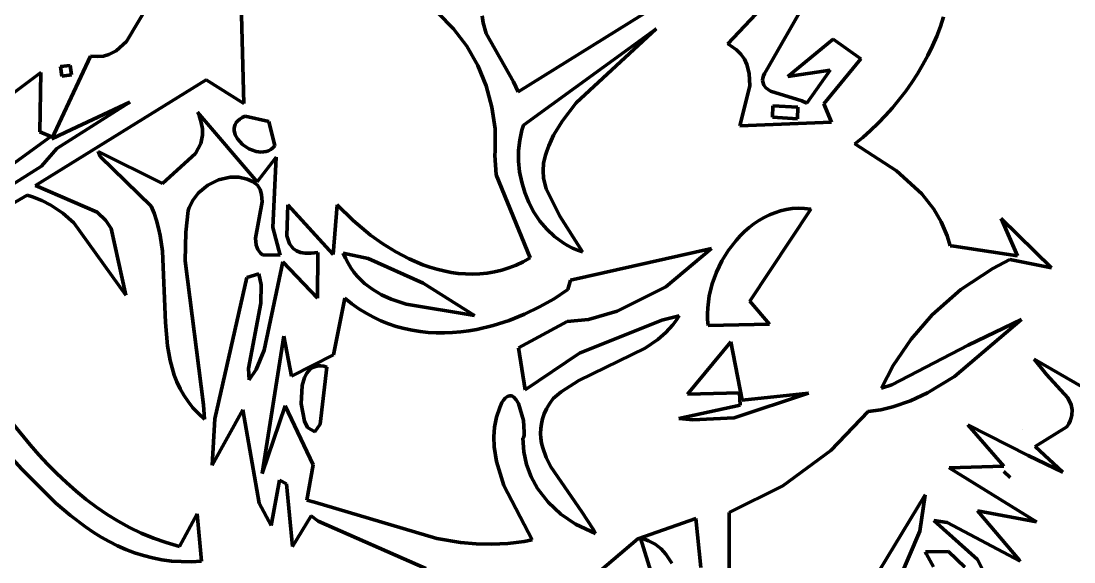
# Model space of a CAD drawing. Header units: millimetres. Extents: x 0 to 9.3, y 0 to 12.
# Drawn here: x 6.835 to 7.803, y 3.858 to 4.356 of the extents above; entities that cross this region are included whole.
import ezdxf

# ---------------------------------------------------------------- set-up
doc = ezdxf.new("R2010")
doc.units = ezdxf.units.MM
doc.layers.add('color#010101ff', color=7, linetype='CONTINUOUS', lineweight=100)
doc.layers.add('color#ffffffff', color=7, linetype='CONTINUOUS', lineweight=100)

msp = doc.modelspace()

# ---------------------------------------------------------------- linework, layer by layer
at = {"layer": 'color#010101ff'}
for p, q in [((6.93147, 4.337), (6.95235, 4.3719)), ((7.52009, 4.30987), (7.5566, 4.37372)), ((7.03735, 4.36132), (7.03956, 4.27986)), ((7.23253, 4.34878), (7.21822, 4.36328)), ((7.25897, 4.36064), (7.25969, 4.35403)), ((7.29206, 4.29063), (7.41692, 4.36825)), ((7.51591, 4.36776), (7.48482, 4.33478)), ((7.68352, 4.35981), (7.68053, 4.35073)), ((7.25969, 4.35403), (7.26252, 4.34424)), ((7.68053, 4.35073), (7.67712, 4.34177)), ((7.24475, 4.33259), (7.23253, 4.34878)), ((7.26252, 4.34424), (7.2877, 4.29998)), ((7.41891, 4.34857), (7.29692, 4.26004)), ((7.3455, 4.28055), (7.41891, 4.34857)), ((7.67712, 4.34177), (7.67329, 4.33294)), ((6.92219, 4.32838), (6.93147, 4.337)), ((7.25479, 4.31499), (7.24475, 4.33259)), ((7.48482, 4.33478), (7.48775, 4.33314)), ((7.48775, 4.33314), (7.49283, 4.32945)), ((7.58189, 4.33919), (7.54018, 4.3049)), ((7.60745, 4.32107), (7.58189, 4.33919)), ((7.67329, 4.33294), (7.66907, 4.32425)), ((6.86286, 4.2475), (6.8984, 4.32349)), ((6.8984, 4.32349), (6.90467, 4.32308)), ((6.90467, 4.32308), (6.91033, 4.3236)), ((6.91033, 4.3236), (6.91544, 4.32496)), ((6.91544, 4.32496), (6.92219, 4.32838)), ((7.49283, 4.32945), (7.49694, 4.32527)), ((7.49694, 4.32527), (7.50014, 4.32066)), ((7.57337, 4.27971), (7.60745, 4.32107)), ((7.66907, 4.32425), (7.66447, 4.31572)), ((6.87099, 4.31392), (6.87983, 4.31506)), ((6.8721, 4.3051), (6.87099, 4.31392)), ((6.87983, 4.31506), (6.88095, 4.30621)), ((7.26254, 4.29627), (7.25479, 4.31499)), ((7.50014, 4.32066), (7.5025, 4.31568)), ((7.5025, 4.31568), (7.50464, 4.30766)), ((7.66447, 4.31572), (7.65951, 4.30737)), ((6.81844, 4.28273), (6.85269, 4.30854)), ((7.00486, 4.30163), (6.84791, 4.20454)), ((6.85269, 4.30854), (6.85192, 4.25383)), ((6.88095, 4.30621), (6.8721, 4.3051)), ((7.03956, 4.27986), (7.00486, 4.30163)), ((7.50464, 4.30766), (7.50523, 4.29625)), ((7.51698, 4.30149), (7.51725, 4.30334)), ((7.51725, 4.30334), (7.51784, 4.30535)), ((7.51784, 4.30535), (7.51878, 4.30752)), ((7.51878, 4.30752), (7.52009, 4.30987)), ((7.54018, 4.3049), (7.57915, 4.31068)), ((7.57915, 4.31068), (7.55758, 4.28028)), ((7.65951, 4.30737), (7.65421, 4.29921)), ((7.26788, 4.2767), (7.26254, 4.29627)), ((7.2877, 4.29998), (7.29206, 4.29063)), ((7.50523, 4.29625), (7.4959, 4.2593)), ((7.51703, 4.29979), (7.51698, 4.30149)), ((7.51797, 4.2968), (7.51703, 4.29979)), ((7.5199, 4.29428), (7.51797, 4.2968)), ((7.52429, 4.29127), (7.5199, 4.29428)), ((7.65421, 4.29921), (7.64859, 4.29125)), ((7.55311, 4.28252), (7.52429, 4.29127)), ((7.55758, 4.28028), (7.55311, 4.28252)), ((7.64266, 4.28353), (7.63644, 4.27604)), ((7.64859, 4.29125), (7.64266, 4.28353)), ((6.86741, 4.23866), (6.93479, 4.28132)), ((6.93479, 4.28132), (6.88109, 4.25607)), ((7.27071, 4.25658), (7.26788, 4.2767)), ((7.33268, 4.26416), (7.3455, 4.28055)), ((7.52593, 4.26738), (7.52621, 4.2778)), ((7.52621, 4.2778), (7.54927, 4.27645)), ((7.54927, 4.27645), (7.54902, 4.2659)), ((7.58028, 4.26273), (7.57337, 4.27971)), ((7.63644, 4.27604), (7.62996, 4.26881)), ((6.99683, 4.27207), (7.05172, 4.20776)), ((6.99833, 4.26877), (6.99683, 4.27207)), ((7.00044, 4.26247), (6.99833, 4.26877)), ((7.0326, 4.26247), (7.03401, 4.26413)), ((7.03401, 4.26413), (7.03584, 4.26568)), ((7.03584, 4.26568), (7.03812, 4.2671)), ((7.03812, 4.2671), (7.04085, 4.26836)), ((7.04085, 4.26836), (7.0627, 4.26326)), ((7.0627, 4.26326), (7.06799, 4.24093)), ((7.32465, 4.2507), (7.33268, 4.26416)), ((7.54902, 4.2659), (7.52593, 4.26738)), ((7.62996, 4.26881), (7.62322, 4.26185)), ((6.85192, 4.25383), (6.86198, 4.24957)), ((6.88109, 4.25607), (6.86286, 4.2475)), ((7.00146, 4.25654), (7.00044, 4.26247)), ((7.00149, 4.25096), (7.00146, 4.25654)), ((7.03066, 4.257), (7.03095, 4.25888)), ((7.0307, 4.25507), (7.03066, 4.257)), ((7.03168, 4.2512), (7.0307, 4.25507)), ((7.03095, 4.25888), (7.03159, 4.26071)), ((7.03159, 4.26071), (7.0326, 4.26247)), ((7.27091, 4.23618), (7.27071, 4.25658)), ((7.2955, 4.25556), (7.29345, 4.2463)), ((7.29692, 4.26004), (7.2955, 4.25556)), ((7.4959, 4.2593), (7.58028, 4.26273)), ((7.61625, 4.25517), (7.60906, 4.24881)), ((7.62322, 4.26185), (7.61625, 4.25517)), ((6.86198, 4.24957), (6.79272, 4.19936)), ((6.99989, 4.2432), (7.00149, 4.25096)), ((7.03371, 4.24741), (7.03168, 4.2512)), ((7.03833, 4.24225), (7.03371, 4.24741)), ((7.29345, 4.2463), (7.29243, 4.23674)), ((7.32023, 4.24106), (7.32465, 4.2507)), ((7.60906, 4.24881), (7.60167, 4.24276)), ((6.85338, 4.22245), (6.86741, 4.23866)), ((6.90745, 4.23124), (6.90553, 4.23592)), ((6.90553, 4.23592), (6.96463, 4.20646)), ((6.96463, 4.20646), (6.9952, 4.23389)), ((6.9952, 4.23389), (6.99989, 4.2432)), ((7.0443, 4.23816), (7.03833, 4.24225)), ((7.05102, 4.23568), (7.0443, 4.23816)), ((7.05562, 4.23518), (7.05102, 4.23568)), ((7.0601, 4.23579), (7.05562, 4.23518)), ((7.06224, 4.23655), (7.0601, 4.23579)), ((7.06428, 4.23765), (7.06224, 4.23655)), ((7.06621, 4.2391), (7.06428, 4.23765)), ((7.06799, 4.24093), (7.06621, 4.2391)), ((7.27066, 4.23246), (7.27091, 4.23618)), ((7.29243, 4.23674), (7.29241, 4.22702)), ((7.31705, 4.23234), (7.31832, 4.23601)), ((7.31832, 4.23601), (7.32023, 4.24106)), ((7.60167, 4.24276), (7.64021, 4.21815)), ((6.95438, 4.18554), (6.90745, 4.23124)), ((7.05172, 4.20776), (7.06919, 4.2306)), ((7.06919, 4.2306), (7.0662, 4.16576)), ((7.27175, 4.2144), (7.27066, 4.23246)), ((7.29241, 4.22702), (7.29338, 4.21724)), ((7.31493, 4.21816), (7.31543, 4.22515)), ((7.31543, 4.22515), (7.31705, 4.23234)), ((6.73706, 4.14885), (6.85338, 4.22245)), ((7.29338, 4.21724), (7.29529, 4.20753)), ((7.31542, 4.21136), (7.31493, 4.21816)), ((7.64021, 4.21815), (7.66355, 4.19693)), ((7.00634, 4.20494), (6.99785, 4.19788)), ((7.01624, 4.2099), (7.00634, 4.20494)), ((7.02686, 4.21235), (7.01624, 4.2099)), ((7.03489, 4.21229), (7.02686, 4.21235)), ((7.04264, 4.21043), (7.03489, 4.21229)), ((7.04752, 4.20811), (7.04264, 4.21043)), ((7.05206, 4.20485), (7.04752, 4.20811)), ((7.0545, 4.20076), (7.05206, 4.20485)), ((7.30317, 4.1379), (7.27175, 4.2144)), ((7.29529, 4.20753), (7.29814, 4.19802)), ((7.31776, 4.20145), (7.31542, 4.21136)), ((6.84027, 4.19558), (6.64614, 4.08324)), ((6.84497, 4.19418), (6.84027, 4.19558)), ((6.84791, 4.20454), (6.9045, 4.17994)), ((6.99785, 4.19788), (6.99282, 4.19144)), ((7.0559, 4.19641), (7.0545, 4.20076)), ((7.05644, 4.18949), (7.0559, 4.19641)), ((7.29814, 4.19802), (7.30189, 4.18881)), ((7.33041, 4.17638), (7.31776, 4.20145)), ((7.66355, 4.19693), (7.67454, 4.18281)), ((6.85383, 4.19076), (6.84497, 4.19418)), ((6.862, 4.18657), (6.85383, 4.19076)), ((6.87312, 4.17901), (6.862, 4.18657)), ((6.95704, 4.17896), (6.95438, 4.18554)), ((6.99282, 4.19144), (6.98926, 4.18422)), ((7.05043, 4.156), (7.05644, 4.18949)), ((7.07926, 4.15826), (7.08014, 4.18671)), ((7.08014, 4.18671), (7.12176, 4.14115)), ((7.12176, 4.14115), (7.12549, 4.18662)), ((7.12549, 4.18662), (7.14005, 4.17227)), ((7.30189, 4.18881), (7.30652, 4.18005)), ((6.88308, 4.17016), (6.87312, 4.17901)), ((6.9045, 4.17994), (6.91252, 4.17227)), ((6.95927, 4.17224), (6.95704, 4.17896)), ((6.98846, 4.18166), (6.98616, 4.16169)), ((6.98926, 4.18422), (6.98846, 4.18166)), ((7.30652, 4.18005), (7.31199, 4.17184)), ((7.35125, 4.14338), (7.33041, 4.17638)), ((7.50504, 4.09811), (7.5612, 4.18289)), ((7.52316, 4.17747), (7.51825, 4.17506)), ((7.52823, 4.17952), (7.52316, 4.17747)), ((7.53343, 4.18117), (7.52823, 4.17952)), ((7.53876, 4.18242), (7.53343, 4.18117)), ((7.54422, 4.18323), (7.53876, 4.18242)), ((7.54978, 4.1836), (7.54422, 4.18323)), ((7.55545, 4.18349), (7.54978, 4.1836)), ((7.5612, 4.18289), (7.55545, 4.18349)), ((7.67454, 4.18281), (7.68134, 4.1711)), ((6.93107, 4.10382), (6.88308, 4.17016)), ((6.91252, 4.17227), (6.91744, 4.16506)), ((6.96112, 4.16539), (6.95927, 4.17224)), ((7.14005, 4.17227), (7.15607, 4.15893)), ((7.31199, 4.17184), (7.3183, 4.1643)), ((7.50892, 4.16921), (7.50451, 4.16582)), ((7.5135, 4.1723), (7.50892, 4.16921)), ((7.51825, 4.17506), (7.5135, 4.1723)), ((7.68134, 4.1711), (7.68671, 4.15833)), ((7.75136, 4.13975), (7.73654, 4.17404)), ((7.73654, 4.17404), (7.78292, 4.12882)), ((6.91744, 4.16506), (6.93107, 4.10382)), ((6.96262, 4.15843), (6.96112, 4.16539)), ((6.96474, 4.14423), (6.96262, 4.15843)), ((6.98616, 4.16169), (6.98574, 4.13513)), ((7.0662, 4.16576), (7.07301, 4.14049)), ((7.08166, 4.15088), (7.07926, 4.15826)), ((7.15607, 4.15893), (7.16746, 4.15082)), ((7.3183, 4.1643), (7.3254, 4.15757)), ((7.3254, 4.15757), (7.33328, 4.15176)), ((7.49628, 4.15819), (7.49247, 4.154)), ((7.50029, 4.16214), (7.49628, 4.15819)), ((7.50451, 4.16582), (7.50029, 4.16214)), ((7.68671, 4.15833), (7.6894, 4.14919)), ((7.05101, 4.14965), (7.05043, 4.156)), ((7.05246, 4.14579), (7.05101, 4.14965)), ((7.08491, 4.1466), (7.08166, 4.15088)), ((7.08789, 4.14445), (7.08491, 4.1466)), ((7.16746, 4.15082), (7.17933, 4.1435)), ((7.33328, 4.15176), (7.3375, 4.14923)), ((7.3375, 4.14923), (7.3419, 4.14699)), ((7.46984, 4.14666), (7.34016, 4.11736)), ((7.3419, 4.14699), (7.34649, 4.14503)), ((7.42789, 4.1114), (7.46984, 4.14666)), ((7.49247, 4.154), (7.48551, 4.14497)), ((7.6894, 4.14919), (7.69282, 4.14867)), ((7.69282, 4.14867), (7.75136, 4.13975)), ((6.96761, 4.07856), (6.96474, 4.14423)), ((7.05495, 4.14229), (7.05246, 4.14579)), ((7.05664, 4.14068), (7.05495, 4.14229)), ((7.07301, 4.14049), (7.05664, 4.14068)), ((7.09161, 4.14296), (7.08789, 4.14445)), ((7.09612, 4.14218), (7.09161, 4.14296)), ((7.10149, 4.14218), (7.09612, 4.14218)), ((7.10453, 4.14249), (7.10149, 4.14218)), ((7.10781, 4.14302), (7.10453, 4.14249)), ((7.10734, 4.10081), (7.10781, 4.14302)), ((7.13103, 4.14242), (7.1331, 4.13755)), ((7.15387, 4.13746), (7.13103, 4.14242)), ((7.1331, 4.13755), (7.13544, 4.133)), ((7.20453, 4.11477), (7.15387, 4.13746)), ((7.17933, 4.1435), (7.19161, 4.13708)), ((7.19161, 4.13708), (7.20424, 4.13171)), ((7.29666, 4.13433), (7.30317, 4.1379)), ((7.34649, 4.14503), (7.35125, 4.14338)), ((7.48551, 4.14497), (7.47949, 4.13521)), ((6.98574, 4.13513), (7.00245, 4.00287)), ((7.05837, 4.05305), (7.07533, 4.13443)), ((7.07533, 4.13443), (7.10734, 4.10081)), ((7.13544, 4.133), (7.13803, 4.12874)), ((7.13803, 4.12874), (7.14086, 4.12478)), ((7.20424, 4.13171), (7.21066, 4.12946)), ((7.21066, 4.12946), (7.21715, 4.12751)), ((7.21715, 4.12751), (7.22368, 4.1259)), ((7.27687, 4.12667), (7.2835, 4.12873)), ((7.2835, 4.12873), (7.2901, 4.13127)), ((7.2901, 4.13127), (7.29666, 4.13433)), ((7.47949, 4.13521), (7.47451, 4.12488)), ((7.7289, 4.12831), (7.69946, 4.10882)), ((7.74445, 4.13651), (7.7289, 4.12831)), ((7.78292, 4.12882), (7.74445, 4.13651)), ((7.01292, 3.98984), (7.04238, 4.11995)), ((7.04238, 4.11995), (7.05341, 4.12315)), ((7.05341, 4.12315), (7.05546, 4.11307)), ((7.14086, 4.12478), (7.14393, 4.12109)), ((7.14393, 4.12109), (7.1472, 4.11767)), ((7.1472, 4.11767), (7.15068, 4.1145)), ((7.22368, 4.1259), (7.23027, 4.12462)), ((7.23027, 4.12462), (7.23688, 4.12371)), ((7.23688, 4.12371), (7.24353, 4.12316)), ((7.24353, 4.12316), (7.25019, 4.12302)), ((7.25019, 4.12302), (7.25687, 4.12328)), ((7.25687, 4.12328), (7.26354, 4.12396)), ((7.26354, 4.12396), (7.27021, 4.12509)), ((7.27021, 4.12509), (7.27687, 4.12667)), ((7.47451, 4.12488), (7.47062, 4.11415)), ((7.05546, 4.11307), (7.05529, 4.09638)), ((7.15068, 4.1145), (7.1582, 4.10887)), ((7.1582, 4.10887), (7.16636, 4.10411)), ((7.25186, 4.08503), (7.20453, 4.11477)), ((7.33786, 4.10885), (7.32513, 4.10044)), ((7.34016, 4.11736), (7.33786, 4.10885)), ((7.38317, 4.08903), (7.42789, 4.1114)), ((7.47062, 4.11415), (7.46791, 4.10319)), ((7.69946, 4.10882), (7.67289, 4.08548)), ((7.13263, 4.10096), (7.12216, 4.04885)), ((7.13895, 4.09584), (7.13263, 4.10096)), ((7.16636, 4.10411), (7.17507, 4.10014)), ((7.17507, 4.10014), (7.18894, 4.09542)), ((7.32513, 4.10044), (7.31177, 4.09284)), ((7.46791, 4.10319), (7.46702, 4.09766)), ((7.05529, 4.09638), (7.04395, 4.03608)), ((7.14543, 4.0912), (7.13895, 4.09584)), ((7.15207, 4.08703), (7.14543, 4.0912)), ((7.18894, 4.09542), (7.25186, 4.08503)), ((7.31177, 4.09284), (7.29789, 4.08612)), ((7.35668, 4.08142), (7.38317, 4.08903)), ((7.46646, 4.09215), (7.46623, 4.08665)), ((7.46702, 4.09766), (7.46646, 4.09215)), ((7.52321, 4.07713), (7.50504, 4.09811)), ((7.15885, 4.08332), (7.15207, 4.08703)), ((7.16576, 4.08007), (7.15885, 4.08332)), ((7.17278, 4.07725), (7.16576, 4.08007)), ((7.28359, 4.08038), (7.26897, 4.07571)), ((7.29789, 4.08612), (7.28359, 4.08038)), ((7.29246, 4.05517), (7.33718, 4.07959)), ((7.33718, 4.07959), (7.35668, 4.08142)), ((7.42429, 4.08065), (7.34833, 4.05026)), ((7.4402, 4.08473), (7.42429, 4.08065)), ((7.43438, 4.07653), (7.43739, 4.08049)), ((7.43739, 4.08049), (7.4402, 4.08473)), ((7.46623, 4.08665), (7.46634, 4.0812)), ((7.46634, 4.0812), (7.46681, 4.07581)), ((7.67289, 4.08548), (7.65349, 4.06334)), ((7.7553, 4.08119), (7.69348, 4.02885)), ((7.70607, 4.0578), (7.7553, 4.08119)), ((6.96946, 4.05721), (6.96761, 4.07856)), ((7.1799, 4.07486), (7.17278, 4.07725)), ((7.18712, 4.07289), (7.1799, 4.07486)), ((7.19441, 4.07133), (7.18712, 4.07289)), ((7.20177, 4.07016), (7.19441, 4.07133)), ((7.20919, 4.06938), (7.20177, 4.07016)), ((7.21664, 4.06898), (7.20919, 4.06938)), ((7.23163, 4.06924), (7.22413, 4.06893)), ((7.23914, 4.0699), (7.23163, 4.06924)), ((7.24664, 4.07088), (7.23914, 4.0699)), ((7.25412, 4.07218), (7.24664, 4.07088)), ((7.26897, 4.07571), (7.25412, 4.07218)), ((7.42063, 4.06303), (7.42782, 4.06934)), ((7.42782, 4.06934), (7.43438, 4.07653)), ((7.46681, 4.07581), (7.52321, 4.07713)), ((7.07642, 4.06582), (7.05643, 3.93957)), ((7.08341, 4.02906), (7.07642, 4.06582)), ((7.22413, 4.06893), (7.21664, 4.06898)), ((7.40886, 4.0549), (7.42063, 4.06303)), ((7.48759, 4.06087), (7.44772, 4.01268)), ((7.49807, 4.007), (7.48759, 4.06087)), ((7.65349, 4.06334), (7.63705, 4.03898)), ((6.97187, 4.04346), (6.96946, 4.05721)), ((7.05081, 4.03541), (7.05837, 4.05305)), ((7.29847, 4.01671), (7.29246, 4.05517)), ((7.34833, 4.05026), (7.29847, 4.01671)), ((7.3478, 4.02516), (7.40886, 4.0549)), ((7.63584, 4.02113), (7.70607, 4.0578)), ((6.97355, 4.03677), (6.97187, 4.04346)), ((7.12216, 4.04885), (7.08341, 4.02906)), ((7.77817, 4.03063), (7.7669, 4.04465)), ((7.7669, 4.04465), (7.81239, 4.01833)), ((6.97559, 4.03022), (6.97355, 4.03677)), ((7.04395, 4.03608), (7.04443, 4.02583)), ((7.04443, 4.02583), (7.05081, 4.03541)), ((7.09547, 4.02786), (7.09765, 4.03198)), ((7.09765, 4.03198), (7.10046, 4.03526)), ((7.10046, 4.03526), (7.10212, 4.03652)), ((7.10212, 4.03652), (7.10395, 4.03751)), ((7.10395, 4.03751), (7.10596, 4.0382)), ((7.10596, 4.0382), (7.10814, 4.03856)), ((7.10814, 4.03856), (7.11052, 4.03859)), ((7.11585, 4.03751), (7.10969, 3.98502)), ((7.11052, 4.03859), (7.11309, 4.03824)), ((7.11309, 4.03824), (7.11585, 4.03751)), ((7.63705, 4.03898), (7.62632, 4.01804)), ((7.79795, 4.00923), (7.77817, 4.03063)), ((6.97804, 4.02384), (6.97559, 4.03022)), ((6.98094, 4.01762), (6.97804, 4.02384)), ((7.0933, 4.02048), (7.09547, 4.02786)), ((7.33164, 4.01475), (7.3478, 4.02516)), ((7.62632, 4.01804), (7.63584, 4.02113)), ((7.69348, 4.02885), (7.66869, 4.01374)), ((6.98432, 4.01159), (6.98094, 4.01762)), ((6.98822, 4.00576), (6.98432, 4.01159)), ((7.09246, 4.00359), (7.0933, 4.02048)), ((7.2829, 4.01086), (7.28426, 4.01117)), ((7.28426, 4.01117), (7.28557, 4.0111)), ((7.28557, 4.0111), (7.28683, 4.01065)), ((7.32427, 4.00854), (7.33164, 4.01475)), ((7.44772, 4.01268), (7.49566, 4.01396)), ((7.49076, 3.99081), (7.55925, 4.01347)), ((7.49566, 4.01396), (7.49635, 4.00244)), ((7.55925, 4.01347), (7.49807, 4.007)), ((7.66869, 4.01374), (7.65305, 4.00649)), ((6.99269, 4.00015), (6.98822, 4.00576)), ((7.00245, 4.00287), (7.00349, 3.98962)), ((7.05643, 3.93957), (7.07747, 4.00192)), ((7.07747, 4.00192), (7.10325, 3.94776)), ((7.09543, 3.98783), (7.09246, 4.00359)), ((7.27501, 4.00049), (7.27695, 4.005)), ((7.27695, 4.005), (7.27851, 4.00721)), ((7.27851, 4.00721), (7.28002, 4.00891)), ((7.28002, 4.00891), (7.28149, 4.01011)), ((7.28149, 4.01011), (7.2829, 4.01086)), ((7.28683, 4.01065), (7.28802, 4.00988)), ((7.28802, 4.00988), (7.29023, 4.00745)), ((7.29023, 4.00745), (7.29218, 4.00407)), ((7.29218, 4.00407), (7.29678, 3.98833)), ((7.31818, 3.9992), (7.32092, 4.00385)), ((7.32092, 4.00385), (7.32427, 4.00854)), ((7.49635, 4.00244), (7.43979, 3.99035)), ((7.65305, 4.00649), (7.63679, 4.00095)), ((7.80086, 4.00278), (7.79795, 4.00923)), ((7.80168, 3.9982), (7.80086, 4.00278)), ((6.99777, 3.99476), (6.99269, 4.00015)), ((7.00349, 3.98962), (6.99777, 3.99476)), ((7.03851, 3.99805), (7.01043, 3.94738)), ((7.05366, 3.91229), (7.03851, 3.99805)), ((7.27209, 3.99145), (7.27501, 4.00049)), ((7.31442, 3.98999), (7.31603, 3.99458)), ((7.31603, 3.99458), (7.31818, 3.9992)), ((7.61411, 3.99668), (7.57981, 3.96081)), ((7.62559, 3.99833), (7.61411, 3.99668)), ((7.63679, 4.00095), (7.62559, 3.99833)), ((7.80083, 3.99079), (7.80142, 3.99334)), ((7.80142, 3.99334), (7.80168, 3.9982)), ((6.83528, 3.94358), (6.79422, 3.989)), ((6.82763, 3.98472), (6.84305, 3.96593)), ((7.01043, 3.94738), (7.01292, 3.98984)), ((7.09803, 3.98188), (7.09543, 3.98783)), ((7.10969, 3.98502), (7.10502, 3.97811)), ((7.26965, 3.9733), (7.27033, 3.98238)), ((7.27033, 3.98238), (7.27209, 3.99145)), ((7.29678, 3.98833), (7.29768, 3.97776)), ((7.31275, 3.98093), (7.31334, 3.98545)), ((7.31334, 3.98545), (7.31442, 3.98999)), ((7.43979, 3.99035), (7.45265, 3.98895)), ((7.45265, 3.98895), (7.49076, 3.99081)), ((7.73894, 3.94625), (7.70569, 3.98443)), ((7.70569, 3.98443), (7.76128, 3.95617)), ((7.76786, 3.96441), (7.797, 3.98264)), ((7.797, 3.98264), (7.79864, 3.98545)), ((7.79864, 3.98545), (7.79991, 3.98816)), ((7.79991, 3.98816), (7.80083, 3.99079)), ((7.10502, 3.97811), (7.09803, 3.98188)), ((7.26995, 3.96424), (7.26965, 3.9733)), ((7.29679, 3.97271), (7.29633, 3.97219)), ((7.29743, 3.97471), (7.29679, 3.97271)), ((7.29768, 3.97776), (7.29743, 3.97471)), ((7.31261, 3.97645), (7.31275, 3.98093)), ((7.31291, 3.97199), (7.31261, 3.97645)), ((7.75633, 3.97978), (7.75633, 3.97978)), ((6.84305, 3.96593), (6.85104, 3.95685)), ((7.272, 3.95072), (7.26995, 3.96424)), ((7.29633, 3.97219), (7.29714, 3.95969)), ((7.3136, 3.96757), (7.31291, 3.97199)), ((7.31466, 3.96318), (7.3136, 3.96757)), ((7.31775, 3.95449), (7.31466, 3.96318)), ((7.7933, 3.94091), (7.76786, 3.96441)), ((6.85104, 3.95685), (6.85922, 3.94803)), ((7.29714, 3.95969), (7.29974, 3.94777)), ((7.32194, 3.94591), (7.31775, 3.95449)), ((7.57981, 3.96081), (7.5357, 3.92817)), ((7.76128, 3.95617), (7.7933, 3.94091)), ((6.86668, 3.91234), (6.83528, 3.94358)), ((6.85922, 3.94803), (6.86763, 3.93949)), ((7.10325, 3.94776), (7.09757, 3.91524)), ((7.27891, 3.92853), (7.272, 3.95072)), ((7.29974, 3.94777), (7.30399, 3.9365)), ((7.35064, 3.90447), (7.32194, 3.94591)), ((7.68863, 3.94479), (7.73894, 3.94625)), ((7.76896, 3.89508), (7.68863, 3.94479)), ((6.86763, 3.93949), (6.87629, 3.93126)), ((7.30399, 3.9365), (7.30974, 3.92599)), ((7.73886, 3.94154), (7.74486, 3.93584)), ((7.74486, 3.93584), (7.73886, 3.94154)), ((6.87629, 3.93126), (6.8852, 3.92338)), ((7.0724, 3.93344), (7.06473, 3.89195)), ((7.07896, 3.93021), (7.0724, 3.93344)), ((7.08439, 3.8725), (7.07896, 3.93021)), ((7.30497, 3.87868), (7.27891, 3.92853)), ((7.30974, 3.92599), (7.31947, 3.91326)), ((7.5357, 3.92817), (7.48622, 3.9039)), ((6.8852, 3.92338), (6.8944, 3.91586)), ((6.8944, 3.91586), (6.9039, 3.90875)), ((7.09757, 3.91524), (7.10459, 3.91329)), ((7.62421, 3.85007), (7.66659, 3.91988)), ((7.66659, 3.91988), (7.66156, 3.88651)), ((6.87999, 3.90095), (6.86668, 3.91234)), ((6.9039, 3.90875), (6.91371, 3.90207)), ((7.06473, 3.89195), (7.05366, 3.91229)), ((7.10459, 3.91329), (7.21729, 3.87993)), ((7.31947, 3.91326), (7.33123, 3.90222)), ((7.36114, 3.88846), (7.35064, 3.90447)), ((7.75295, 3.8603), (7.71453, 3.90533)), ((7.71453, 3.90533), (7.76896, 3.89508)), ((6.89381, 3.89049), (6.87999, 3.90095)), ((6.91371, 3.90207), (6.92387, 3.89585)), ((6.92387, 3.89585), (6.93438, 3.89011)), ((6.98036, 3.87265), (6.99661, 3.90263)), ((6.99661, 3.90263), (7.00062, 3.85902)), ((7.10145, 3.90077), (7.08439, 3.8725)), ((7.10795, 3.89592), (7.10145, 3.90077)), ((7.20699, 3.8524), (7.10795, 3.89592)), ((7.33123, 3.90222), (7.34467, 3.89304)), ((7.45558, 3.89823), (7.40214, 3.87965)), ((7.45999, 3.85328), (7.45558, 3.89823)), ((7.48622, 3.9039), (7.48604, 3.83769)), ((7.71461, 3.86043), (7.67446, 3.89633)), ((7.67446, 3.89633), (7.68675, 3.8945)), ((6.90094, 3.88567), (6.89381, 3.89049)), ((6.90821, 3.88116), (6.90094, 3.88567)), ((6.93438, 3.89011), (6.94526, 3.88489)), ((7.34467, 3.89304), (7.36329, 3.8845)), ((7.36329, 3.8845), (7.36114, 3.88846)), ((7.66156, 3.88651), (7.6429, 3.84291)), ((7.68675, 3.8945), (7.75401, 3.85907)), ((6.91565, 3.87698), (6.90821, 3.88116)), ((6.92326, 3.87316), (6.91565, 3.87698)), ((6.94526, 3.88489), (6.95654, 3.88023)), ((6.95654, 3.88023), (6.96823, 3.87613)), ((6.96823, 3.87613), (6.98036, 3.87265)), ((7.21729, 3.87993), (7.23882, 3.87631)), ((7.23882, 3.87631), (7.2533, 3.87493)), ((7.28261, 3.87524), (7.29003, 3.87606)), ((7.29003, 3.87606), (7.29748, 3.87719)), ((7.29748, 3.87719), (7.30497, 3.87868)), ((7.40214, 3.87965), (7.3574, 3.84151)), ((7.42778, 3.8049), (7.4045, 3.88025)), ((7.4045, 3.88025), (7.40832, 3.87917)), ((7.40832, 3.87917), (7.41186, 3.87785)), ((7.41186, 3.87785), (7.41513, 3.8763)), ((7.41513, 3.8763), (7.41814, 3.87453)), ((6.93105, 3.86972), (6.92326, 3.87316)), ((6.93901, 3.86669), (6.93105, 3.86972)), ((6.94718, 3.8641), (6.93901, 3.86669)), ((7.2533, 3.87493), (7.26789, 3.87453)), ((7.26789, 3.87453), (7.28261, 3.87524)), ((7.41814, 3.87453), (7.42347, 3.8704)), ((7.42347, 3.8704), (7.42797, 3.86554)), ((7.66697, 3.86751), (7.68812, 3.86796)), ((7.66776, 3.86538), (7.66697, 3.86751)), ((7.68812, 3.86796), (7.70309, 3.85346)), ((6.95554, 3.86196), (6.94718, 3.8641)), ((6.96411, 3.8603), (6.95554, 3.86196)), ((6.97289, 3.85916), (6.96411, 3.8603)), ((6.9819, 3.85855), (6.97289, 3.85916)), ((6.99114, 3.85849), (6.9819, 3.85855)), ((7.00062, 3.85902), (6.99114, 3.85849)), ((7.42797, 3.86554), (7.43342, 3.85716)), ((7.67419, 3.85373), (7.66776, 3.86538)), ((7.71995, 3.85016), (7.71461, 3.86043)), ((7.75401, 3.85907), (7.75295, 3.8603))]:
    msp.add_line(p, q, dxfattribs=at)
at = {"layer": 'color#ffffffff'}
for p, q in [((6.95235, 4.3719), (6.93147, 4.337)), ((7.5566, 4.37372), (7.52009, 4.30987)), ((7.03956, 4.27986), (7.03735, 4.36132)), ((7.21822, 4.36328), (7.23253, 4.34878)), ((7.25969, 4.35403), (7.25897, 4.36064)), ((7.41692, 4.36825), (7.29206, 4.29063)), ((7.48482, 4.33478), (7.51591, 4.36776)), ((7.68053, 4.35073), (7.68352, 4.35981)), ((7.26252, 4.34424), (7.25969, 4.35403)), ((7.67712, 4.34177), (7.68053, 4.35073)), ((7.23253, 4.34878), (7.24475, 4.33259)), ((7.2877, 4.29998), (7.26252, 4.34424)), ((7.29692, 4.26004), (7.41891, 4.34857)), ((7.41891, 4.34857), (7.3455, 4.28055)), ((7.67329, 4.33294), (7.67712, 4.34177)), ((6.93147, 4.337), (6.92219, 4.32838)), ((7.24475, 4.33259), (7.25479, 4.31499)), ((7.48775, 4.33314), (7.48482, 4.33478)), ((7.49283, 4.32945), (7.48775, 4.33314)), ((7.54018, 4.3049), (7.58189, 4.33919)), ((7.58189, 4.33919), (7.60745, 4.32107)), ((7.66907, 4.32425), (7.67329, 4.33294)), ((6.8984, 4.32349), (6.86286, 4.2475)), ((6.90467, 4.32308), (6.8984, 4.32349)), ((6.91033, 4.3236), (6.90467, 4.32308)), ((6.91544, 4.32496), (6.91033, 4.3236)), ((6.92219, 4.32838), (6.91544, 4.32496)), ((7.49694, 4.32527), (7.49283, 4.32945)), ((7.50014, 4.32066), (7.49694, 4.32527)), ((7.60745, 4.32107), (7.57337, 4.27971)), ((7.66447, 4.31572), (7.66907, 4.32425)), ((6.87983, 4.31506), (6.87099, 4.31392)), ((6.87099, 4.31392), (6.8721, 4.3051)), ((6.88095, 4.30621), (6.87983, 4.31506)), ((7.25479, 4.31499), (7.26254, 4.29627)), ((7.5025, 4.31568), (7.50014, 4.32066)), ((7.50464, 4.30766), (7.5025, 4.31568)), ((7.65951, 4.30737), (7.66447, 4.31572)), ((6.85269, 4.30854), (6.81844, 4.28273)), ((6.84791, 4.20454), (7.00486, 4.30163)), ((6.85192, 4.25383), (6.85269, 4.30854)), ((6.8721, 4.3051), (6.88095, 4.30621)), ((7.00486, 4.30163), (7.03956, 4.27986)), ((7.50523, 4.29625), (7.50464, 4.30766)), ((7.51725, 4.30334), (7.51698, 4.30149)), ((7.51784, 4.30535), (7.51725, 4.30334)), ((7.51878, 4.30752), (7.51784, 4.30535)), ((7.52009, 4.30987), (7.51878, 4.30752)), ((7.57915, 4.31068), (7.54018, 4.3049)), ((7.55758, 4.28028), (7.57915, 4.31068)), ((7.65421, 4.29921), (7.65951, 4.30737)), ((7.26254, 4.29627), (7.26788, 4.2767)), ((7.29206, 4.29063), (7.2877, 4.29998)), ((7.4959, 4.2593), (7.50523, 4.29625)), ((7.51698, 4.30149), (7.51703, 4.29979)), ((7.51703, 4.29979), (7.51797, 4.2968)), ((7.51797, 4.2968), (7.5199, 4.29428)), ((7.5199, 4.29428), (7.52429, 4.29127)), ((7.64859, 4.29125), (7.65421, 4.29921)), ((7.52429, 4.29127), (7.55311, 4.28252)), ((7.55311, 4.28252), (7.55758, 4.28028)), ((7.63644, 4.27604), (7.64266, 4.28353)), ((7.64266, 4.28353), (7.64859, 4.29125)), ((6.93479, 4.28132), (6.86741, 4.23866)), ((6.88109, 4.25607), (6.93479, 4.28132)), ((7.26788, 4.2767), (7.27071, 4.25658)), ((7.3455, 4.28055), (7.33268, 4.26416)), ((7.52621, 4.2778), (7.52593, 4.26738)), ((7.54927, 4.27645), (7.52621, 4.2778)), ((7.54902, 4.2659), (7.54927, 4.27645)), ((7.57337, 4.27971), (7.58028, 4.26273)), ((7.62996, 4.26881), (7.63644, 4.27604)), ((6.99683, 4.27207), (6.99833, 4.26877)), ((7.05172, 4.20776), (6.99683, 4.27207)), ((6.99833, 4.26877), (7.00044, 4.26247)), ((7.03401, 4.26413), (7.0326, 4.26247)), ((7.03584, 4.26568), (7.03401, 4.26413)), ((7.03812, 4.2671), (7.03584, 4.26568)), ((7.04085, 4.26836), (7.03812, 4.2671)), ((7.0627, 4.26326), (7.04085, 4.26836)), ((7.06799, 4.24093), (7.0627, 4.26326)), ((7.33268, 4.26416), (7.32465, 4.2507)), ((7.52593, 4.26738), (7.54902, 4.2659)), ((7.62322, 4.26185), (7.62996, 4.26881)), ((6.86198, 4.24957), (6.85192, 4.25383)), ((6.86286, 4.2475), (6.88109, 4.25607)), ((7.00044, 4.26247), (7.00146, 4.25654)), ((7.00146, 4.25654), (7.00149, 4.25096)), ((7.03095, 4.25888), (7.03066, 4.257)), ((7.03066, 4.257), (7.0307, 4.25507)), ((7.0307, 4.25507), (7.03168, 4.2512)), ((7.03159, 4.26071), (7.03095, 4.25888)), ((7.0326, 4.26247), (7.03159, 4.26071)), ((7.27071, 4.25658), (7.27091, 4.23618)), ((7.29345, 4.2463), (7.2955, 4.25556)), ((7.2955, 4.25556), (7.29692, 4.26004)), ((7.58028, 4.26273), (7.4959, 4.2593)), ((7.60906, 4.24881), (7.61625, 4.25517)), ((7.61625, 4.25517), (7.62322, 4.26185)), ((6.79272, 4.19936), (6.86198, 4.24957)), ((7.00149, 4.25096), (6.99989, 4.2432)), ((7.03168, 4.2512), (7.03371, 4.24741)), ((7.03371, 4.24741), (7.03833, 4.24225)), ((7.29243, 4.23674), (7.29345, 4.2463)), ((7.32465, 4.2507), (7.32023, 4.24106)), ((7.60167, 4.24276), (7.60906, 4.24881)), ((6.86741, 4.23866), (6.85338, 4.22245)), ((6.96463, 4.20646), (6.90553, 4.23592)), ((6.90553, 4.23592), (6.90745, 4.23124)), ((6.9952, 4.23389), (6.96463, 4.20646)), ((6.99989, 4.2432), (6.9952, 4.23389)), ((7.03833, 4.24225), (7.0443, 4.23816)), ((7.0443, 4.23816), (7.05102, 4.23568)), ((7.05102, 4.23568), (7.05562, 4.23518)), ((7.05562, 4.23518), (7.0601, 4.23579)), ((7.0601, 4.23579), (7.06224, 4.23655)), ((7.06224, 4.23655), (7.06428, 4.23765)), ((7.06428, 4.23765), (7.06621, 4.2391)), ((7.06621, 4.2391), (7.06799, 4.24093)), ((7.27091, 4.23618), (7.27066, 4.23246)), ((7.29241, 4.22702), (7.29243, 4.23674)), ((7.31832, 4.23601), (7.31705, 4.23234)), ((7.32023, 4.24106), (7.31832, 4.23601)), ((7.64021, 4.21815), (7.60167, 4.24276)), ((6.90745, 4.23124), (6.95438, 4.18554)), ((7.06919, 4.2306), (7.05172, 4.20776)), ((7.0662, 4.16576), (7.06919, 4.2306)), ((7.27066, 4.23246), (7.27175, 4.2144)), ((7.29338, 4.21724), (7.29241, 4.22702)), ((7.31543, 4.22515), (7.31493, 4.21816)), ((7.31705, 4.23234), (7.31543, 4.22515)), ((6.85338, 4.22245), (6.73706, 4.14885)), ((7.29529, 4.20753), (7.29338, 4.21724)), ((7.31493, 4.21816), (7.31542, 4.21136)), ((7.66355, 4.19693), (7.64021, 4.21815)), ((6.99785, 4.19788), (7.00634, 4.20494)), ((7.00634, 4.20494), (7.01624, 4.2099)), ((7.01624, 4.2099), (7.02686, 4.21235)), ((7.02686, 4.21235), (7.03489, 4.21229)), ((7.03489, 4.21229), (7.04264, 4.21043)), ((7.04264, 4.21043), (7.04752, 4.20811)), ((7.04752, 4.20811), (7.05206, 4.20485)), ((7.05206, 4.20485), (7.0545, 4.20076)), ((7.27175, 4.2144), (7.30317, 4.1379)), ((7.29814, 4.19802), (7.29529, 4.20753)), ((7.31542, 4.21136), (7.31776, 4.20145)), ((6.64614, 4.08324), (6.84027, 4.19558)), ((6.84027, 4.19558), (6.84497, 4.19418)), ((6.9045, 4.17994), (6.84791, 4.20454)), ((6.99282, 4.19144), (6.99785, 4.19788)), ((7.0545, 4.20076), (7.0559, 4.19641)), ((7.0559, 4.19641), (7.05644, 4.18949)), ((7.30189, 4.18881), (7.29814, 4.19802)), ((7.31776, 4.20145), (7.33041, 4.17638)), ((7.67454, 4.18281), (7.66355, 4.19693)), ((6.84497, 4.19418), (6.85383, 4.19076)), ((6.85383, 4.19076), (6.862, 4.18657)), ((6.862, 4.18657), (6.87312, 4.17901)), ((6.95438, 4.18554), (6.95704, 4.17896)), ((6.98926, 4.18422), (6.99282, 4.19144)), ((7.05644, 4.18949), (7.05043, 4.156)), ((7.08014, 4.18671), (7.07926, 4.15826)), ((7.12176, 4.14115), (7.08014, 4.18671)), ((7.12549, 4.18662), (7.12176, 4.14115)), ((7.14005, 4.17227), (7.12549, 4.18662)), ((7.30652, 4.18005), (7.30189, 4.18881)), ((6.87312, 4.17901), (6.88308, 4.17016)), ((6.91252, 4.17227), (6.9045, 4.17994)), ((6.95704, 4.17896), (6.95927, 4.17224)), ((6.98616, 4.16169), (6.98846, 4.18166)), ((6.98846, 4.18166), (6.98926, 4.18422)), ((7.31199, 4.17184), (7.30652, 4.18005)), ((7.33041, 4.17638), (7.35125, 4.14338)), ((7.5612, 4.18289), (7.50504, 4.09811)), ((7.51825, 4.17506), (7.52316, 4.17747)), ((7.52316, 4.17747), (7.52823, 4.17952)), ((7.52823, 4.17952), (7.53343, 4.18117)), ((7.53343, 4.18117), (7.53876, 4.18242)), ((7.53876, 4.18242), (7.54422, 4.18323)), ((7.54422, 4.18323), (7.54978, 4.1836)), ((7.54978, 4.1836), (7.55545, 4.18349)), ((7.55545, 4.18349), (7.5612, 4.18289)), ((7.68134, 4.1711), (7.67454, 4.18281)), ((6.88308, 4.17016), (6.93107, 4.10382)), ((6.91744, 4.16506), (6.91252, 4.17227)), ((6.95927, 4.17224), (6.96112, 4.16539)), ((7.15607, 4.15893), (7.14005, 4.17227)), ((7.3183, 4.1643), (7.31199, 4.17184)), ((7.50451, 4.16582), (7.50892, 4.16921)), ((7.50892, 4.16921), (7.5135, 4.1723)), ((7.5135, 4.1723), (7.51825, 4.17506)), ((7.68671, 4.15833), (7.68134, 4.1711)), ((7.78292, 4.12882), (7.73654, 4.17404)), ((7.73654, 4.17404), (7.75136, 4.13975)), ((6.93107, 4.10382), (6.91744, 4.16506)), ((6.96112, 4.16539), (6.96262, 4.15843)), ((6.96262, 4.15843), (6.96474, 4.14423)), ((6.98574, 4.13513), (6.98616, 4.16169)), ((7.07301, 4.14049), (7.0662, 4.16576)), ((7.07926, 4.15826), (7.08166, 4.15088)), ((7.16746, 4.15082), (7.15607, 4.15893)), ((7.3254, 4.15757), (7.3183, 4.1643)), ((7.33328, 4.15176), (7.3254, 4.15757)), ((7.49247, 4.154), (7.49628, 4.15819)), ((7.49628, 4.15819), (7.50029, 4.16214)), ((7.50029, 4.16214), (7.50451, 4.16582)), ((7.6894, 4.14919), (7.68671, 4.15833)), ((7.05043, 4.156), (7.05101, 4.14965)), ((7.05101, 4.14965), (7.05246, 4.14579)), ((7.08166, 4.15088), (7.08491, 4.1466)), ((7.08491, 4.1466), (7.08789, 4.14445)), ((7.17933, 4.1435), (7.16746, 4.15082)), ((7.3375, 4.14923), (7.33328, 4.15176)), ((7.3419, 4.14699), (7.3375, 4.14923)), ((7.34016, 4.11736), (7.46984, 4.14666)), ((7.34649, 4.14503), (7.3419, 4.14699)), ((7.46984, 4.14666), (7.42789, 4.1114)), ((7.48551, 4.14497), (7.49247, 4.154)), ((7.69282, 4.14867), (7.6894, 4.14919)), ((7.75136, 4.13975), (7.69282, 4.14867)), ((6.96474, 4.14423), (6.96761, 4.07856)), ((7.05246, 4.14579), (7.05495, 4.14229)), ((7.05495, 4.14229), (7.05664, 4.14068)), ((7.05664, 4.14068), (7.07301, 4.14049)), ((7.08789, 4.14445), (7.09161, 4.14296)), ((7.09161, 4.14296), (7.09612, 4.14218)), ((7.09612, 4.14218), (7.10149, 4.14218)), ((7.10149, 4.14218), (7.10453, 4.14249)), ((7.10453, 4.14249), (7.10781, 4.14302)), ((7.10781, 4.14302), (7.10734, 4.10081)), ((7.13103, 4.14242), (7.15387, 4.13746)), ((7.1331, 4.13755), (7.13103, 4.14242)), ((7.13544, 4.133), (7.1331, 4.13755)), ((7.15387, 4.13746), (7.20453, 4.11477)), ((7.19161, 4.13708), (7.17933, 4.1435)), ((7.20424, 4.13171), (7.19161, 4.13708)), ((7.30317, 4.1379), (7.29666, 4.13433)), ((7.35125, 4.14338), (7.34649, 4.14503)), ((7.47949, 4.13521), (7.48551, 4.14497)), ((7.00245, 4.00287), (6.98574, 4.13513)), ((7.07533, 4.13443), (7.05837, 4.05305)), ((7.10734, 4.10081), (7.07533, 4.13443)), ((7.13803, 4.12874), (7.13544, 4.133)), ((7.14086, 4.12478), (7.13803, 4.12874)), ((7.21066, 4.12946), (7.20424, 4.13171)), ((7.21715, 4.12751), (7.21066, 4.12946)), ((7.22368, 4.1259), (7.21715, 4.12751)), ((7.2835, 4.12873), (7.27687, 4.12667)), ((7.2901, 4.13127), (7.2835, 4.12873)), ((7.29666, 4.13433), (7.2901, 4.13127)), ((7.47451, 4.12488), (7.47949, 4.13521)), ((7.69946, 4.10882), (7.7289, 4.12831)), ((7.7289, 4.12831), (7.74445, 4.13651)), ((7.74445, 4.13651), (7.78292, 4.12882)), ((7.04238, 4.11995), (7.01292, 3.98984)), ((7.05341, 4.12315), (7.04238, 4.11995)), ((7.05546, 4.11307), (7.05341, 4.12315)), ((7.14393, 4.12109), (7.14086, 4.12478)), ((7.1472, 4.11767), (7.14393, 4.12109)), ((7.15068, 4.1145), (7.1472, 4.11767)), ((7.23027, 4.12462), (7.22368, 4.1259)), ((7.23688, 4.12371), (7.23027, 4.12462)), ((7.24353, 4.12316), (7.23688, 4.12371)), ((7.25019, 4.12302), (7.24353, 4.12316)), ((7.25687, 4.12328), (7.25019, 4.12302)), ((7.26354, 4.12396), (7.25687, 4.12328)), ((7.27021, 4.12509), (7.26354, 4.12396)), ((7.27687, 4.12667), (7.27021, 4.12509)), ((7.47062, 4.11415), (7.47451, 4.12488)), ((7.05529, 4.09638), (7.05546, 4.11307)), ((7.1582, 4.10887), (7.15068, 4.1145)), ((7.16636, 4.10411), (7.1582, 4.10887)), ((7.20453, 4.11477), (7.25186, 4.08503)), ((7.32513, 4.10044), (7.33786, 4.10885)), ((7.33786, 4.10885), (7.34016, 4.11736)), ((7.42789, 4.1114), (7.38317, 4.08903)), ((7.46791, 4.10319), (7.47062, 4.11415)), ((7.67289, 4.08548), (7.69946, 4.10882)), ((7.12216, 4.04885), (7.13263, 4.10096)), ((7.13263, 4.10096), (7.13895, 4.09584)), ((7.17507, 4.10014), (7.16636, 4.10411)), ((7.18894, 4.09542), (7.17507, 4.10014)), ((7.31177, 4.09284), (7.32513, 4.10044)), ((7.46702, 4.09766), (7.46791, 4.10319)), ((7.04395, 4.03608), (7.05529, 4.09638)), ((7.13895, 4.09584), (7.14543, 4.0912)), ((7.14543, 4.0912), (7.15207, 4.08703)), ((7.25186, 4.08503), (7.18894, 4.09542)), ((7.29789, 4.08612), (7.31177, 4.09284)), ((7.38317, 4.08903), (7.35668, 4.08142)), ((7.46623, 4.08665), (7.46646, 4.09215)), ((7.46646, 4.09215), (7.46702, 4.09766)), ((7.50504, 4.09811), (7.52321, 4.07713)), ((7.15207, 4.08703), (7.15885, 4.08332)), ((7.15885, 4.08332), (7.16576, 4.08007)), ((7.16576, 4.08007), (7.17278, 4.07725)), ((7.26897, 4.07571), (7.28359, 4.08038)), ((7.28359, 4.08038), (7.29789, 4.08612)), ((7.33718, 4.07959), (7.29246, 4.05517)), ((7.35668, 4.08142), (7.33718, 4.07959)), ((7.34833, 4.05026), (7.42429, 4.08065)), ((7.42429, 4.08065), (7.4402, 4.08473)), ((7.43739, 4.08049), (7.43438, 4.07653)), ((7.4402, 4.08473), (7.43739, 4.08049)), ((7.46634, 4.0812), (7.46623, 4.08665)), ((7.46681, 4.07581), (7.46634, 4.0812)), ((7.65349, 4.06334), (7.67289, 4.08548)), ((7.69348, 4.02885), (7.7553, 4.08119)), ((7.7553, 4.08119), (7.70607, 4.0578)), ((6.96761, 4.07856), (6.96946, 4.05721)), ((7.17278, 4.07725), (7.1799, 4.07486)), ((7.1799, 4.07486), (7.18712, 4.07289)), ((7.18712, 4.07289), (7.19441, 4.07133)), ((7.19441, 4.07133), (7.20177, 4.07016)), ((7.20177, 4.07016), (7.20919, 4.06938)), ((7.20919, 4.06938), (7.21664, 4.06898)), ((7.22413, 4.06893), (7.23163, 4.06924)), ((7.23163, 4.06924), (7.23914, 4.0699)), ((7.23914, 4.0699), (7.24664, 4.07088)), ((7.24664, 4.07088), (7.25412, 4.07218)), ((7.25412, 4.07218), (7.26897, 4.07571)), ((7.42782, 4.06934), (7.42063, 4.06303)), ((7.43438, 4.07653), (7.42782, 4.06934)), ((7.52321, 4.07713), (7.46681, 4.07581)), ((7.05643, 3.93957), (7.07642, 4.06582)), ((7.07642, 4.06582), (7.08341, 4.02906)), ((7.21664, 4.06898), (7.22413, 4.06893)), ((7.42063, 4.06303), (7.40886, 4.0549)), ((7.44772, 4.01268), (7.48759, 4.06087)), ((7.48759, 4.06087), (7.49807, 4.007)), ((7.63705, 4.03898), (7.65349, 4.06334)), ((6.96946, 4.05721), (6.97187, 4.04346)), ((7.05837, 4.05305), (7.05081, 4.03541)), ((7.29246, 4.05517), (7.29847, 4.01671)), ((7.29847, 4.01671), (7.34833, 4.05026)), ((7.40886, 4.0549), (7.3478, 4.02516)), ((7.70607, 4.0578), (7.63584, 4.02113)), ((6.97187, 4.04346), (6.97355, 4.03677)), ((7.08341, 4.02906), (7.12216, 4.04885)), ((7.81239, 4.01833), (7.7669, 4.04465)), ((7.7669, 4.04465), (7.77817, 4.03063)), ((6.97355, 4.03677), (6.97559, 4.03022)), ((7.04443, 4.02583), (7.04395, 4.03608)), ((7.05081, 4.03541), (7.04443, 4.02583)), ((7.09765, 4.03198), (7.09547, 4.02786)), ((7.10046, 4.03526), (7.09765, 4.03198)), ((7.10212, 4.03652), (7.10046, 4.03526)), ((7.10395, 4.03751), (7.10212, 4.03652)), ((7.10596, 4.0382), (7.10395, 4.03751)), ((7.10814, 4.03856), (7.10596, 4.0382)), ((7.11052, 4.03859), (7.10814, 4.03856)), ((7.10969, 3.98502), (7.11585, 4.03751)), ((7.11309, 4.03824), (7.11052, 4.03859)), ((7.11585, 4.03751), (7.11309, 4.03824)), ((7.62632, 4.01804), (7.63705, 4.03898)), ((7.77817, 4.03063), (7.79795, 4.00923)), ((6.97559, 4.03022), (6.97804, 4.02384)), ((6.97804, 4.02384), (6.98094, 4.01762)), ((7.09547, 4.02786), (7.0933, 4.02048)), ((7.3478, 4.02516), (7.33164, 4.01475)), ((7.63584, 4.02113), (7.62632, 4.01804)), ((7.66869, 4.01374), (7.69348, 4.02885)), ((6.98094, 4.01762), (6.98432, 4.01159)), ((6.98432, 4.01159), (6.98822, 4.00576)), ((7.0933, 4.02048), (7.09246, 4.00359)), ((7.28426, 4.01117), (7.2829, 4.01086)), ((7.28557, 4.0111), (7.28426, 4.01117)), ((7.28683, 4.01065), (7.28557, 4.0111)), ((7.33164, 4.01475), (7.32427, 4.00854)), ((7.49566, 4.01396), (7.44772, 4.01268)), ((7.55925, 4.01347), (7.49076, 3.99081)), ((7.49635, 4.00244), (7.49566, 4.01396)), ((7.49807, 4.007), (7.55925, 4.01347)), ((7.65305, 4.00649), (7.66869, 4.01374)), ((6.98822, 4.00576), (6.99269, 4.00015)), ((7.00349, 3.98962), (7.00245, 4.00287)), ((7.07747, 4.00192), (7.05643, 3.93957)), ((7.10325, 3.94776), (7.07747, 4.00192)), ((7.09246, 4.00359), (7.09543, 3.98783)), ((7.27695, 4.005), (7.27501, 4.00049)), ((7.27851, 4.00721), (7.27695, 4.005)), ((7.28002, 4.00891), (7.27851, 4.00721)), ((7.28149, 4.01011), (7.28002, 4.00891)), ((7.2829, 4.01086), (7.28149, 4.01011)), ((7.28802, 4.00988), (7.28683, 4.01065)), ((7.29023, 4.00745), (7.28802, 4.00988)), ((7.29218, 4.00407), (7.29023, 4.00745)), ((7.29678, 3.98833), (7.29218, 4.00407)), ((7.32092, 4.00385), (7.31818, 3.9992)), ((7.32427, 4.00854), (7.32092, 4.00385)), ((7.43979, 3.99035), (7.49635, 4.00244)), ((7.63679, 4.00095), (7.65305, 4.00649)), ((7.79795, 4.00923), (7.80086, 4.00278)), ((7.80086, 4.00278), (7.80168, 3.9982)), ((6.99269, 4.00015), (6.99777, 3.99476)), ((6.99777, 3.99476), (7.00349, 3.98962)), ((7.01043, 3.94738), (7.03851, 3.99805)), ((7.03851, 3.99805), (7.05366, 3.91229)), ((7.27501, 4.00049), (7.27209, 3.99145)), ((7.31603, 3.99458), (7.31442, 3.98999)), ((7.31818, 3.9992), (7.31603, 3.99458)), ((7.57981, 3.96081), (7.61411, 3.99668)), ((7.61411, 3.99668), (7.62559, 3.99833)), ((7.62559, 3.99833), (7.63679, 4.00095)), ((7.80142, 3.99334), (7.80083, 3.99079)), ((7.80168, 3.9982), (7.80142, 3.99334)), ((6.79422, 3.989), (6.83528, 3.94358)), ((6.84305, 3.96593), (6.82763, 3.98472)), ((7.01292, 3.98984), (7.01043, 3.94738)), ((7.09543, 3.98783), (7.09803, 3.98188)), ((7.10502, 3.97811), (7.10969, 3.98502)), ((7.27033, 3.98238), (7.26965, 3.9733)), ((7.27209, 3.99145), (7.27033, 3.98238)), ((7.29768, 3.97776), (7.29678, 3.98833)), ((7.31334, 3.98545), (7.31275, 3.98093)), ((7.31442, 3.98999), (7.31334, 3.98545)), ((7.45265, 3.98895), (7.43979, 3.99035)), ((7.49076, 3.99081), (7.45265, 3.98895)), ((7.76128, 3.95617), (7.70569, 3.98443)), ((7.70569, 3.98443), (7.73894, 3.94625)), ((7.797, 3.98264), (7.76786, 3.96441)), ((7.79864, 3.98545), (7.797, 3.98264)), ((7.79991, 3.98816), (7.79864, 3.98545)), ((7.80083, 3.99079), (7.79991, 3.98816)), ((7.09803, 3.98188), (7.10502, 3.97811)), ((7.26965, 3.9733), (7.26995, 3.96424)), ((7.29633, 3.97219), (7.29679, 3.97271)), ((7.29679, 3.97271), (7.29743, 3.97471)), ((7.29743, 3.97471), (7.29768, 3.97776)), ((7.31275, 3.98093), (7.31261, 3.97645)), ((7.31261, 3.97645), (7.31291, 3.97199)), ((7.75633, 3.97978), (7.75633, 3.97978)), ((6.85104, 3.95685), (6.84305, 3.96593)), ((7.26995, 3.96424), (7.272, 3.95072)), ((7.29714, 3.95969), (7.29633, 3.97219)), ((7.31291, 3.97199), (7.3136, 3.96757)), ((7.3136, 3.96757), (7.31466, 3.96318)), ((7.31466, 3.96318), (7.31775, 3.95449)), ((7.76786, 3.96441), (7.7933, 3.94091)), ((6.85922, 3.94803), (6.85104, 3.95685)), ((7.29974, 3.94777), (7.29714, 3.95969)), ((7.31775, 3.95449), (7.32194, 3.94591)), ((7.5357, 3.92817), (7.57981, 3.96081)), ((7.7933, 3.94091), (7.76128, 3.95617)), ((6.83528, 3.94358), (6.86668, 3.91234)), ((6.86763, 3.93949), (6.85922, 3.94803)), ((7.09757, 3.91524), (7.10325, 3.94776)), ((7.272, 3.95072), (7.27891, 3.92853)), ((7.30399, 3.9365), (7.29974, 3.94777)), ((7.32194, 3.94591), (7.35064, 3.90447)), ((7.73894, 3.94625), (7.68863, 3.94479)), ((7.68863, 3.94479), (7.76896, 3.89508)), ((6.87629, 3.93126), (6.86763, 3.93949)), ((7.30974, 3.92599), (7.30399, 3.9365)), ((7.73886, 3.94154), (7.74486, 3.93584)), ((7.74486, 3.93584), (7.73886, 3.94154)), ((6.8852, 3.92338), (6.87629, 3.93126)), ((7.06473, 3.89195), (7.0724, 3.93344)), ((7.0724, 3.93344), (7.07896, 3.93021)), ((7.07896, 3.93021), (7.08439, 3.8725)), ((7.27891, 3.92853), (7.30497, 3.87868)), ((7.31947, 3.91326), (7.30974, 3.92599)), ((7.48622, 3.9039), (7.5357, 3.92817)), ((6.8944, 3.91586), (6.8852, 3.92338)), ((6.9039, 3.90875), (6.8944, 3.91586)), ((7.10459, 3.91329), (7.09757, 3.91524)), ((7.66659, 3.91988), (7.62421, 3.85007)), ((7.66156, 3.88651), (7.66659, 3.91988)), ((6.86668, 3.91234), (6.87999, 3.90095)), ((6.91371, 3.90207), (6.9039, 3.90875)), ((7.05366, 3.91229), (7.06473, 3.89195)), ((7.21729, 3.87993), (7.10459, 3.91329)), ((7.33123, 3.90222), (7.31947, 3.91326)), ((7.35064, 3.90447), (7.36114, 3.88846)), ((7.76896, 3.89508), (7.71453, 3.90533)), ((7.71453, 3.90533), (7.75295, 3.8603)), ((6.87999, 3.90095), (6.89381, 3.89049)), ((6.92387, 3.89585), (6.91371, 3.90207)), ((6.93438, 3.89011), (6.92387, 3.89585)), ((6.99661, 3.90263), (6.98036, 3.87265)), ((7.00062, 3.85902), (6.99661, 3.90263)), ((7.08439, 3.8725), (7.10145, 3.90077)), ((7.10145, 3.90077), (7.10795, 3.89592)), ((7.10795, 3.89592), (7.20699, 3.8524)), ((7.34467, 3.89304), (7.33123, 3.90222)), ((7.40214, 3.87965), (7.45558, 3.89823)), ((7.45558, 3.89823), (7.45999, 3.85328)), ((7.48604, 3.83769), (7.48622, 3.9039)), ((7.68675, 3.8945), (7.67446, 3.89633)), ((7.67446, 3.89633), (7.71461, 3.86043)), ((6.89381, 3.89049), (6.90094, 3.88567)), ((6.90094, 3.88567), (6.90821, 3.88116)), ((6.94526, 3.88489), (6.93438, 3.89011)), ((7.36329, 3.8845), (7.34467, 3.89304)), ((7.36114, 3.88846), (7.36329, 3.8845)), ((7.6429, 3.84291), (7.66156, 3.88651)), ((7.75401, 3.85907), (7.68675, 3.8945)), ((6.90821, 3.88116), (6.91565, 3.87698)), ((6.91565, 3.87698), (6.92326, 3.87316)), ((6.95654, 3.88023), (6.94526, 3.88489)), ((6.96823, 3.87613), (6.95654, 3.88023)), ((6.98036, 3.87265), (6.96823, 3.87613)), ((7.23882, 3.87631), (7.21729, 3.87993)), ((7.2533, 3.87493), (7.23882, 3.87631)), ((7.29003, 3.87606), (7.28261, 3.87524)), ((7.29748, 3.87719), (7.29003, 3.87606)), ((7.30497, 3.87868), (7.29748, 3.87719)), ((7.3574, 3.84151), (7.40214, 3.87965)), ((7.40832, 3.87917), (7.4045, 3.88025)), ((7.4045, 3.88025), (7.42778, 3.8049)), ((7.41186, 3.87785), (7.40832, 3.87917)), ((7.41513, 3.8763), (7.41186, 3.87785)), ((7.41814, 3.87453), (7.41513, 3.8763)), ((6.92326, 3.87316), (6.93105, 3.86972)), ((6.93105, 3.86972), (6.93901, 3.86669)), ((6.93901, 3.86669), (6.94718, 3.8641)), ((7.26789, 3.87453), (7.2533, 3.87493)), ((7.28261, 3.87524), (7.26789, 3.87453)), ((7.42347, 3.8704), (7.41814, 3.87453)), ((7.42797, 3.86554), (7.42347, 3.8704)), ((7.68812, 3.86796), (7.66697, 3.86751)), ((7.66697, 3.86751), (7.66776, 3.86538)), ((7.70309, 3.85346), (7.68812, 3.86796)), ((6.94718, 3.8641), (6.95554, 3.86196)), ((6.95554, 3.86196), (6.96411, 3.8603)), ((6.96411, 3.8603), (6.97289, 3.85916)), ((6.97289, 3.85916), (6.9819, 3.85855)), ((6.9819, 3.85855), (6.99114, 3.85849)), ((6.99114, 3.85849), (7.00062, 3.85902)), ((7.43342, 3.85716), (7.42797, 3.86554)), ((7.66776, 3.86538), (7.67419, 3.85373)), ((7.71461, 3.86043), (7.71995, 3.85016)), ((7.75295, 3.8603), (7.75401, 3.85907))]:
    msp.add_line(p, q, dxfattribs=at)

doc.saveas('drawing.dxf')
